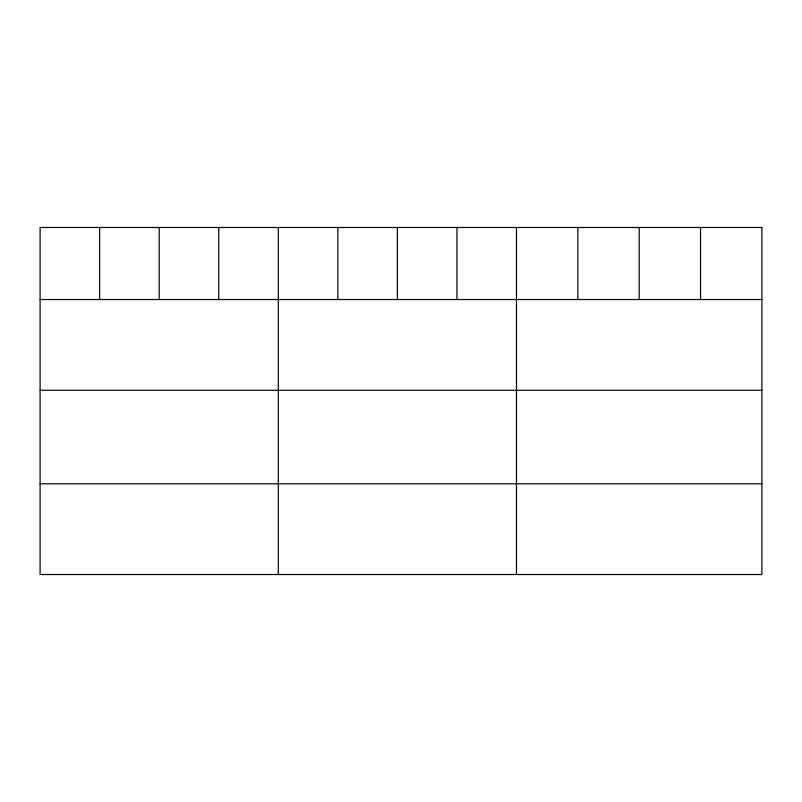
<?xml version="1.0" encoding="UTF-8"?>
<svg xmlns="http://www.w3.org/2000/svg" width="802" height="802" viewBox="0 0 802 802"><rect width="100%" height="100%" fill="white"/><g stroke="black" fill="none" stroke-linecap="round" stroke-linejoin="round"><path stroke-width="1.2" d="M40.1 299.537L761.9 299.537M40.1 390.283L761.9 390.283M40.1 483.776L761.9 483.776M700.547 227.477L700.547 299.537M639.194 227.477L639.194 299.537M577.841 227.477L577.841 299.537M516.488 227.477L516.488 574.523M456.94 227.477L456.94 299.537M397.391 227.477L397.391 299.537M337.842 227.477L337.842 299.537M278.294 227.477L278.294 574.523M218.745 227.477L218.745 299.537M159.197 227.477L159.197 299.537M99.648 227.477L99.648 299.537M761.9 227.477L40.1 227.477L40.1 574.523L761.9 574.523L761.9 227.477"/></g></svg>
